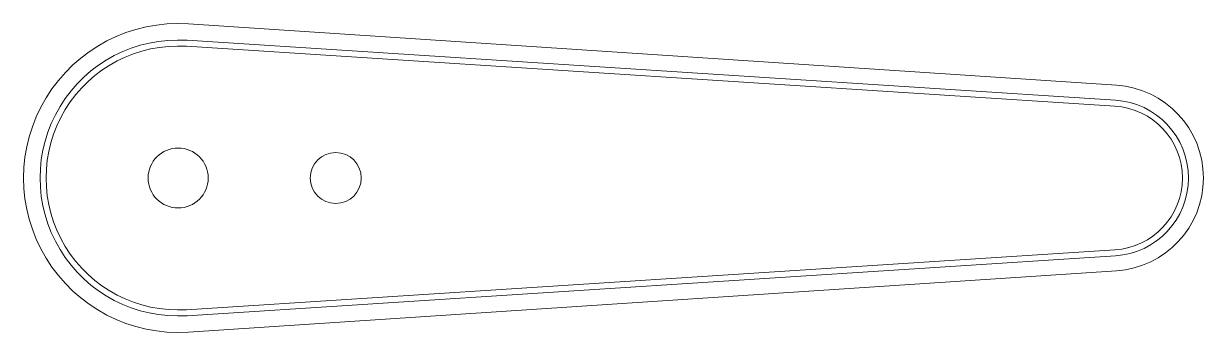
# Model space of a CAD drawing. Header units: millimetres. Extents: x -10.3 to 68.3, y -10.3 to 10.3.
import ezdxf

# ---------------------------------------------------------------- set-up
doc = ezdxf.new("R2010")
doc.units = ezdxf.units.MM
for name, color, linetype, lineweight, true_color in [('cutout', 7, 'CONTINUOUS', 0, 0x000000), ('holes', 7, 'CONTINUOUS', 0, 0x000000), ('outside', 7, 'CONTINUOUS', 0, 0x000000), ('setback', 7, 'CONTINUOUS', 0, 0x000000)]:
    doc.layers.add(name, color=color, linetype=linetype, lineweight=lineweight, true_color=true_color)

msp = doc.modelspace()

# ---------------------------------------------------------------- linework, layer by layer
at = {"layer": 'cutout'}
for p, q in [((62.409, 4.79), (0.567, 8.782)), ((0.567, -8.782), (62.409, -4.79))]:
    msp.add_line(p, q, dxfattribs=at)
for centre, radius, start, end in [((0, 0), 8.8, 86.30689, 273.69311), ((62.1, 0), 4.8, 273.69311, 86.30689)]:
    msp.add_arc(centre, radius, start, end, dxfattribs=at)
at = {"layer": 'holes'}
for centre, radius in [((0, 0), 2), ((10.5, 0), 1.7)]:
    msp.add_circle(centre, radius, dxfattribs=at)
at = {"layer": 'outside'}
for p, q in [((62.509, 6.187), (0.679, 10.273)), ((0.679, -10.273), (62.509, -6.187))]:
    msp.add_line(p, q, dxfattribs=at)
for centre, radius, start, end in [((0, 0), 10.296, 86.21847, 273.78153), ((62.1, 0), 6.2, 273.78153, 86.21847)]:
    msp.add_arc(centre, radius, start, end, dxfattribs=at)
at = {"layer": 'setback'}
for p, q in [((0.593, 9.181), (62.435, 5.189)), ((62.435, -5.189), (0.593, -9.181))]:
    msp.add_line(p, q, dxfattribs=at)
for centre, radius, start, end in [((0, 0), 9.2, 86.30689, 273.69311), ((62.1, 0), 5.2, 273.69311, 86.30689)]:
    msp.add_arc(centre, radius, start, end, dxfattribs=at)

doc.saveas('drawing.dxf')
